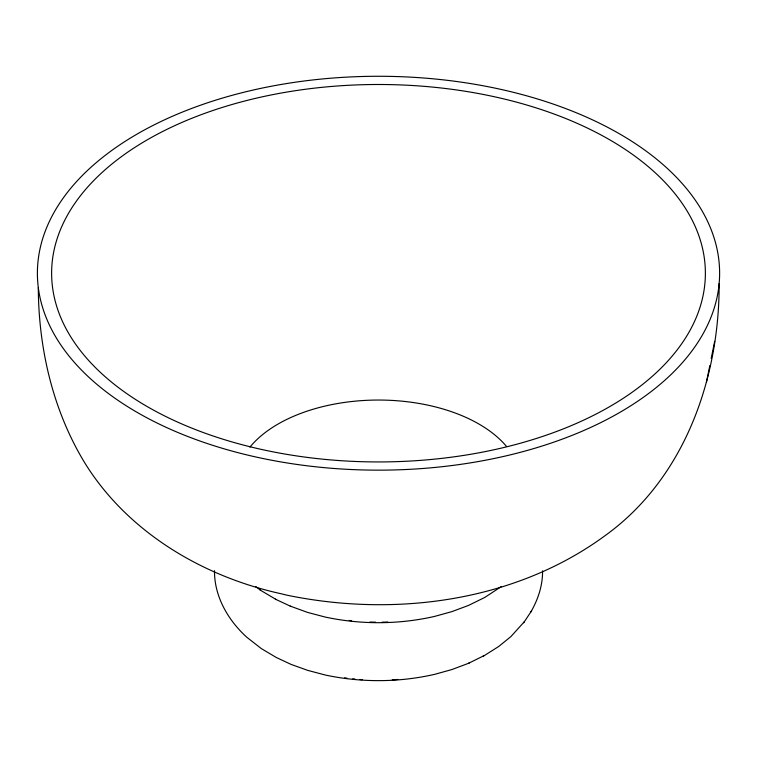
<?xml version="1.0" encoding="UTF-8"?>
<svg xmlns="http://www.w3.org/2000/svg" width="757" height="757" viewBox="0 0 757 757"><rect width="100%" height="100%" fill="white"/><g stroke="black" fill="none" stroke-linecap="round" stroke-linejoin="round"><path stroke-width="1.14" d="M719.15 283.515A341.114 196.943 0 0 1 192.713 438.379A341.114 196.943 0 0 1 223.637 97.738A341.114 196.943 0 0 1 719.15 283.515C719.453 378.566 684.498 478.632 604.938 535.748C514.656 601.985 394.274 617.504 286.383 595.059L281.926 593.933C203.538 576.862 128.558 532.881 85.371 463.852C53.075 411.269 38.588 349.005 38.295 287.632M711.202 358.477L714.684 341.35M706.395 382.474L709.82 365.593M530.856 611.94C538.047 599.601 542.778 585.246 542.561 570.854M214.505 570.674C214.184 596.412 228.236 620.503 246.952 637.366L261.279 648.56L276.343 657.511L291.067 664.4L307.815 670.409L325.396 675.045C361.259 682.691 398.731 682.511 434.49 674.383L451.929 669.538L468.488 663.321L484.726 655.325L498.693 646.497L510.899 636.59L524.393 621.658M523.664 622.746L531.613 610.795M501.446 586.476L484.821 597.415L468.545 605.401L451.967 611.599L434.509 616.435C398.74 624.563 361.25 624.752 325.378 617.097L307.777 612.47L290.253 606.12M482.966 656.262L483.865 655.827M468.488 663.321L469.264 662.952M255.79 586.552L261.174 590.649L276.267 599.582M275.378 599.175L291.01 606.471M259.386 589.353L260.257 590.034M249.952 447.094A142.136 82.059 0 0 1 377.819 400.046A142.136 82.059 0 0 1 506.461 446.384M387.792 622.008A142.136 82.059 0 0 1 382.219 622.159M375.529 622.169A142.136 82.059 0 0 1 369.946 622.036M351.57 620.702A142.136 82.059 0 0 1 349.232 620.428M397.794 679.455A142.136 82.059 0 0 1 392.249 679.833M362.168 679.672A142.136 82.059 0 0 1 359.802 679.502M355.09 679.095A142.136 82.059 0 0 1 352.743 678.859M346.914 678.158A142.136 82.059 0 0 1 344.596 677.846M200.473 431.49A326.873 188.72 0 0 0 704.928 283.09A326.873 188.72 0 0 0 230.1 105.062A326.873 188.72 0 0 0 200.473 431.49"/></g></svg>
